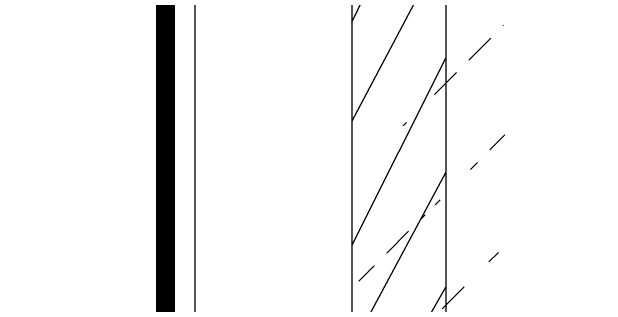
# Model space of a CAD drawing. Extents: x 343299501 to 344531018, y 671200678 to 672446893.
# Drawn here: x 344117629.9 to 344117819.3, y 672005472.2 to 672005565.6 of the extents above; entities that cross this region are included whole.
import ezdxf

# ---------------------------------------------------------------- set-up
doc = ezdxf.new("R2010")
doc.units = 0
doc.header["$LTSCALE"] = 10
doc.header["$MEASUREMENT"] = 0
doc.layers.add('0-8', color=8, linetype='Continuous')
doc.layers.add('REINL', color=1, linetype='Continuous', lineweight=0)

msp = doc.modelspace()

# ---------------------------------------------------------------- hatches: boundary and pattern name
at = {"layer": '0-8'}
h = msp.add_hatch(dxfattribs=at)
h.set_pattern_fill('天然石材', color=256, scale=5, style=0)
h.set_pattern_definition([(45, (735464.0662074089, 238210.4067044258), (-17.67767660073149, 17.6776766007315), []), (45, (735472.7598199248, 238201.4311369658), (-17.67767660073149, 17.6776766007315), [9.868425, -5.6391])])
h.paths.add_polyline_path([(344117744.4654095, 672005606.7554363), (344117738.194621, 672005606.7554363), (344117738.194621, 672005525.7765793), (344117744.4654095, 672005525.7765793), (344117744.4654095, 672005540.7765793), (344117751.4654095, 672005540.7765794), (344117751.4654095, 672005503.7765793), (344117744.4654095, 672005503.7765794), (344117744.4654095, 672005518.7765793), (344117738.194621, 672005518.7765793), (344117738.194621, 672005225.7765793), (344117744.4654095, 672005225.7765793), (344117744.4654095, 672005240.7765793), (344117751.4654095, 672005240.7765794), (344117751.4654095, 672005203.7765793), (344117744.4654095, 672005203.7765794), (344117744.4654095, 672005218.7765793), (344117738.194621, 672005218.7765793), (344117738.194621, 672004791.7765793), (344117744.4654095, 672004791.7765793), (344117744.4654094, 672004806.7765793), (344117751.4654095, 672004806.7765793), (344117751.4654095, 672004788.2765793), (344117768.194621, 672004788.2765793), (344117768.1946211, 672005628.276579), (344117751.4654095, 672005628.2765791), (344117751.4654094, 672005591.7554364), (344117744.4654095, 672005591.7554363)])

# ---------------------------------------------------------------- linework, layer by layer
at = {"color": 4}
msp.add_line((344117688.194621, 672005658.2765791), (344117688.194621, 672003981.4958946), dxfattribs=at)
for points in [[(344117768.194621, 672005628.2765791), (344117768.194621, 672004788.2765793)], [(344117738.194621, 672005606.7554363), (344117738.194621, 672005425.7765791)]]:
    msp.add_lwpolyline(points, dxfattribs=at)
at = {"layer": 'REINL', "const_width": 6}
msp.add_lwpolyline([(344117338.9777711, 672003667.5646018), (344117456.165867, 672003667.5646018), (344117456.165867, 672005637.8836062), (344117678.8585762, 672005637.8836062), (344117678.8585762, 672003672.5136371), (344117816.2858176, 672003672.5136371)], dxfattribs=at)

doc.saveas('drawing.dxf')
